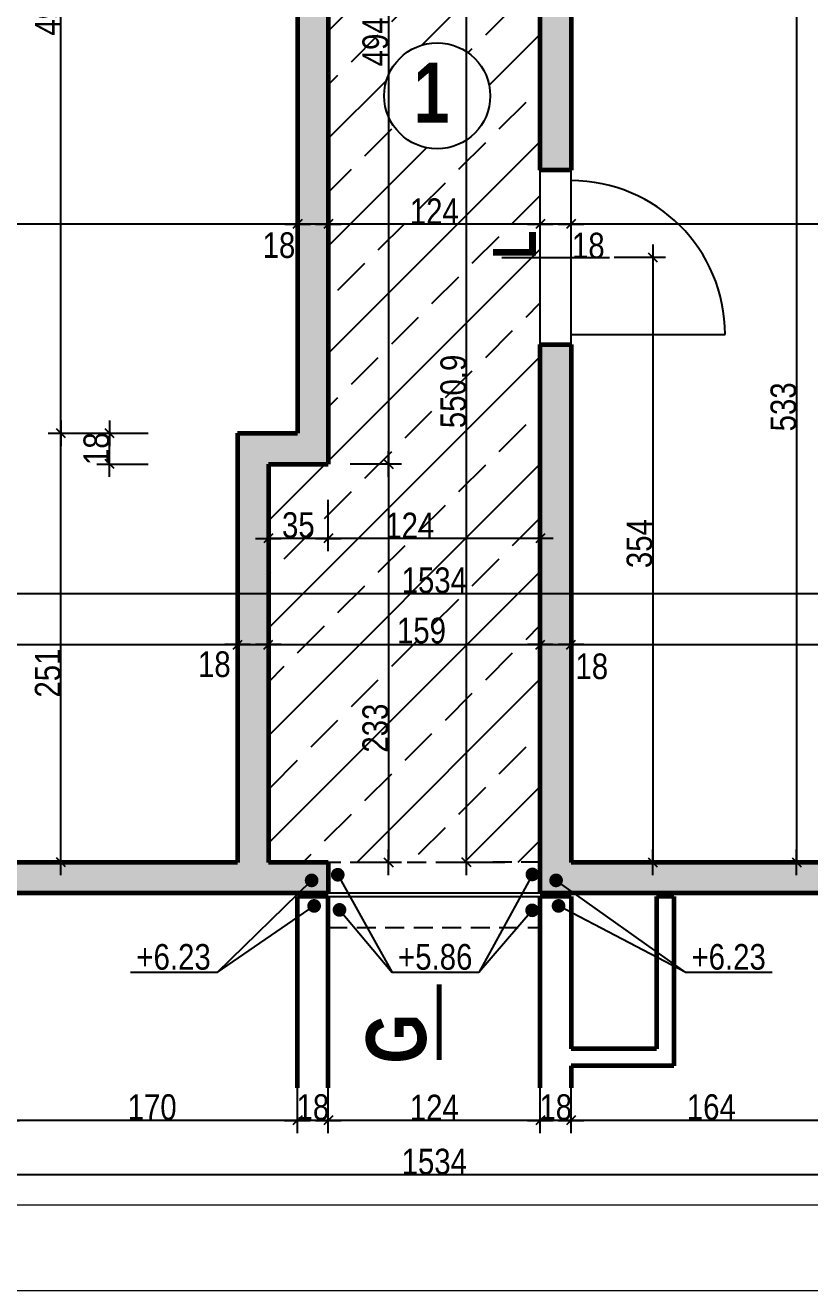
# Model space of a CAD drawing. Header units: centimetres. Extents: x 26018 to 82487, y -36363 to -12761.
# Drawn here: x 75849 to 76307, y -23027 to -22287 of the extents above; entities that cross this region are included whole.
import ezdxf
from ezdxf.enums import TextEntityAlignment as Align

# ---------------------------------------------------------------- set-up
doc = ezdxf.new("R2010")
doc.units = ezdxf.units.CM
doc.header["$LTSCALE"] = 0.5
doc.linetypes.add('CACHE2', pattern=[4.7625, 3.175, -1.5875])
doc.layers.get('DEFPOINTS').update_dxf_attribs({"linetype": 'CONTINUOUS'})
doc.layers.add('01_Cad_1_', color=5, linetype='CONTINUOUS', lineweight=9)
doc.layers.add('01_murs_coup', color=5, linetype='CONTINUOUS', lineweight=60)
for name, color, linetype in [('01_cote_gen', 4, 'CONTINUOUS'), ('01_linteaux', 2, 'CONTINUOUS'), ('01_poch_murs', 253, 'CONTINUOUS'), ('01_texte', 230, 'CONTINUOUS'), ('AA_COTES', 2, 'CONTINUOUS')]:
    doc.layers.add(name, color=color, linetype=linetype)
doc.styles.add('Arial Narrow', font='ARIALN.TTF')
doc.styles.add('impact', font='impact.ttf')
doc.styles.add('STYLE2', font='ARIALN.TTF')
doc.dimstyles.new('JB50', dxfattribs={"dimscale": 0.1, "dimtxt": 150, "dimasz": 15, "dimexe": 0.1, "dimexo": 0.1, "dimgap": 0.09, "dimtad": 1, "dimdec": 1, "dimdsep": 46, "dimtxsty": 'STYLE2', "dimblk1": 'BOND_G', "dimblk2": 'BOND_D', "dimsah": 1, "dimcen": 1.5, "dimdle": 0.01, "dimse1": 1, "dimse2": 1, "dimclrd": 4, "dimclre": 2, "dimclrt": 6, "dimazin": 2, "dimtfac": 2.333333, "dimtdec": 1, "dimtix": 1, "dimtmove": 2, "dimatfit": 3, "dimldrblk": 'BOND_G', "dimfxl": 1, "dimtolj": 1, "dimtzin": 0, "dimarcsym": 0})

# ---------------------------------------------------------------- blocks, each defined once
blk = doc.blocks.new('BOND_G')
at = {"layer": 'AA_COTES', "color": 0}
for p, q in [((0, -5), (0, 15)), ((5, 0), (-5, 0)), ((1.77, 1.77), (-1.77, -1.77))]:
    blk.add_line(p, q, dxfattribs=at)
blk = doc.blocks.new('BOND_D')
at = {"layer": 'AA_COTES', "color": 0}
for p, q in [((0, 5), (0, -15)), ((5, 0), (-5, 0)), ((-1.77, -1.77), (1.77, 1.77))]:
    blk.add_line(p, q, dxfattribs=at)
blk = doc.blocks.new('*D6048')
at = {"layer": '01_cote_gen', "color": 4, "lineweight": -2, "transparency": 16777216}
blk.add_line((75322.24, -22619.1), (76853.23, -22619.1), dxfattribs=at)
at = {"layer": 'DEFPOINTS', "color": 0}
for p in [(76854.73, -22619.1), (76854.73, -22633.43), (75320.74, -22728.43)]:
    blk.add_point(p, dxfattribs=at)
at = {"layer": '01_cote_gen', "color": 4, "lineweight": -2, "transparency": 16777216, "xscale": 1.5, "yscale": 1.5, "zscale": 1.5, "rotation": 180}
blk.add_blockref('BOND_G', (75320.74, -22619.1), dxfattribs=at)
at = {"layer": '01_cote_gen', "color": 4, "lineweight": -2, "transparency": 16777216, "xscale": 1.5, "yscale": 1.5, "zscale": 1.5}
blk.add_blockref('BOND_D', (76854.73, -22619.1), dxfattribs=at)
at = {"layer": '01_cote_gen', "color": 6, "transparency": 16777216, "insert": (76087.74, -22611.43), "char_height": 15, "attachment_point": 5, "style": 'STYLE2'}
blk.add_mtext('\\A1;1534', dxfattribs=at)
blk = doc.blocks.new('*D6050')
at = {"layer": '01_cote_gen', "color": 4, "lineweight": -2, "transparency": 16777216}
blk.add_line((75338.23, -22648.97), (75971.24, -22648.97), dxfattribs=at)
at = {"layer": 'DEFPOINTS', "color": 0}
for p in [(75972.74, -22648.97), (75336.73, -22661.4), (75972.74, -22691.9)]:
    blk.add_point(p, dxfattribs=at)
at = {"layer": '01_cote_gen', "color": 4, "lineweight": -2, "transparency": 16777216, "xscale": 1.5, "yscale": 1.5, "zscale": 1.5, "rotation": 180}
blk.add_blockref('BOND_G', (75336.73, -22648.97), dxfattribs=at)
at = {"layer": '01_cote_gen', "color": 4, "lineweight": -2, "transparency": 16777216, "xscale": 1.5, "yscale": 1.5, "zscale": 1.5}
blk.add_blockref('BOND_D', (75972.74, -22648.97), dxfattribs=at)
at = {"layer": '01_cote_gen', "color": 6, "transparency": 16777216, "insert": (75664.63, -22641.3), "char_height": 15, "attachment_point": 5, "style": 'STYLE2'}
blk.add_mtext('\\A1;636', dxfattribs=at)
blk = doc.blocks.new('*D6051')
at = {"layer": '01_cote_gen', "color": 4, "lineweight": -2, "transparency": 16777216}
blk.add_line((75974.24, -22648.97), (75989.24, -22648.97), dxfattribs=at)
at = {"layer": 'DEFPOINTS', "color": 0}
for p in [(75990.74, -22648.97), (75972.74, -22691.9), (75990.74, -22700.14)]:
    blk.add_point(p, dxfattribs=at)
at = {"layer": '01_cote_gen', "color": 4, "lineweight": -2, "transparency": 16777216, "xscale": 1.5, "yscale": 1.5, "zscale": 1.5, "rotation": 180}
blk.add_blockref('BOND_G', (75972.74, -22648.97), dxfattribs=at)
at = {"layer": '01_cote_gen', "color": 4, "lineweight": -2, "transparency": 16777216, "xscale": 1.5, "yscale": 1.5, "zscale": 1.5}
blk.add_blockref('BOND_D', (75990.74, -22648.97), dxfattribs=at)
at = {"layer": '01_cote_gen', "color": 6, "transparency": 16777216, "insert": (75959.08, -22660.53), "char_height": 15, "attachment_point": 5, "style": 'STYLE2'}
blk.add_mtext('\\A1;18', dxfattribs=at)
blk = doc.blocks.new('*D6052')
at = {"layer": '01_cote_gen', "color": 4, "lineweight": -2, "transparency": 16777216}
blk.add_line((75992.24, -22648.97), (76148.23, -22648.97), dxfattribs=at)
at = {"layer": 'DEFPOINTS', "color": 0}
for p in [(76149.73, -22648.97), (75990.74, -22700.14), (76149.73, -22700.14)]:
    blk.add_point(p, dxfattribs=at)
at = {"layer": '01_cote_gen', "color": 4, "lineweight": -2, "transparency": 16777216, "xscale": 1.5, "yscale": 1.5, "zscale": 1.5, "rotation": 180}
blk.add_blockref('BOND_G', (75990.74, -22648.97), dxfattribs=at)
at = {"layer": '01_cote_gen', "color": 4, "lineweight": -2, "transparency": 16777216, "xscale": 1.5, "yscale": 1.5, "zscale": 1.5}
blk.add_blockref('BOND_D', (76149.73, -22648.97), dxfattribs=at)
at = {"layer": '01_cote_gen', "color": 6, "transparency": 16777216, "insert": (76080.23, -22640.84), "char_height": 15, "attachment_point": 5, "style": 'STYLE2'}
blk.add_mtext('\\A1;159', dxfattribs=at)
blk = doc.blocks.new('*D6053')
at = {"layer": '01_cote_gen', "color": 4, "lineweight": -2, "transparency": 16777216}
blk.add_line((76151.23, -22648.97), (76166.23, -22648.97), dxfattribs=at)
at = {"layer": 'DEFPOINTS', "color": 0}
for p in [(76167.73, -22648.97), (76149.73, -22700.14), (76167.73, -22700.14)]:
    blk.add_point(p, dxfattribs=at)
at = {"layer": '01_cote_gen', "color": 4, "lineweight": -2, "transparency": 16777216, "xscale": 1.5, "yscale": 1.5, "zscale": 1.5, "rotation": 180}
blk.add_blockref('BOND_G', (76149.73, -22648.97), dxfattribs=at)
at = {"layer": '01_cote_gen', "color": 4, "lineweight": -2, "transparency": 16777216, "xscale": 1.5, "yscale": 1.5, "zscale": 1.5}
blk.add_blockref('BOND_D', (76167.73, -22648.97), dxfattribs=at)
at = {"layer": '01_cote_gen', "color": 6, "transparency": 16777216, "insert": (76179.83, -22661.77), "char_height": 15, "attachment_point": 5, "style": 'STYLE2'}
blk.add_mtext('\\A1;18', dxfattribs=at)
blk = doc.blocks.new('*D6054')
at = {"layer": '01_cote_gen', "color": 4, "lineweight": -2, "transparency": 16777216}
blk.add_line((76169.23, -22648.97), (76837.23, -22648.97), dxfattribs=at)
at = {"layer": 'DEFPOINTS', "color": 0}
for p in [(76838.73, -22621.89), (76838.73, -22648.97), (76167.73, -22663.13)]:
    blk.add_point(p, dxfattribs=at)
at = {"layer": '01_cote_gen', "color": 4, "lineweight": -2, "transparency": 16777216, "xscale": 1.5, "yscale": 1.5, "zscale": 1.5, "rotation": 180}
blk.add_blockref('BOND_G', (76167.73, -22648.97), dxfattribs=at)
at = {"layer": '01_cote_gen', "color": 4, "lineweight": -2, "transparency": 16777216, "xscale": 1.5, "yscale": 1.5, "zscale": 1.5}
blk.add_blockref('BOND_D', (76838.73, -22648.97), dxfattribs=at)
at = {"layer": '01_cote_gen', "color": 6, "transparency": 16777216, "insert": (76503.23, -22641.3), "char_height": 15, "attachment_point": 5, "style": 'STYLE2'}
blk.add_mtext('\\A1;671', dxfattribs=at)
blk = doc.blocks.new('*D6057')
at = {"layer": '01_cote_gen', "color": 4, "lineweight": -2, "transparency": 16777216}
blk.add_line((76006.24, -22402.95), (75338.22, -22402.95), dxfattribs=at)
at = {"layer": 'DEFPOINTS', "color": 0}
for p in [(75336.72, -22393.7), (76007.74, -22393.7), (75336.72, -22402.95)]:
    blk.add_point(p, dxfattribs=at)
at = {"layer": '01_cote_gen', "color": 4, "lineweight": -2, "transparency": 16777216, "xscale": 1.5, "yscale": 1.5, "zscale": 1.5, "rotation": 180}
blk.add_blockref('BOND_D', (75336.72, -22402.95), dxfattribs=at)
at = {"layer": '01_cote_gen', "color": 4, "lineweight": -2, "transparency": 16777216, "xscale": 1.5, "yscale": 1.5, "zscale": 1.5}
blk.add_blockref('BOND_G', (76007.74, -22402.95), dxfattribs=at)
at = {"layer": '01_cote_gen', "color": 6, "transparency": 16777216, "insert": (75672.23, -22395.28), "char_height": 15, "attachment_point": 5, "style": 'STYLE2'}
blk.add_mtext('\\A1;671', dxfattribs=at)
blk = doc.blocks.new('*D6059')
at = {"layer": '01_cote_gen', "color": 4, "lineweight": -2, "transparency": 16777216}
blk.add_line((76024.22, -22402.95), (76009.24, -22402.95), dxfattribs=at)
at = {"layer": 'DEFPOINTS', "color": 0}
for p in [(76025.72, -22383.25), (76007.74, -22393.7), (76007.74, -22402.95)]:
    blk.add_point(p, dxfattribs=at)
at = {"layer": '01_cote_gen', "color": 4, "lineweight": -2, "transparency": 16777216, "xscale": 1.5, "yscale": 1.5, "zscale": 1.5, "rotation": 180}
blk.add_blockref('BOND_D', (76007.74, -22402.95), dxfattribs=at)
at = {"layer": '01_cote_gen', "color": 4, "lineweight": -2, "transparency": 16777216, "xscale": 1.5, "yscale": 1.5, "zscale": 1.5}
blk.add_blockref('BOND_G', (76025.72, -22402.95), dxfattribs=at)
at = {"layer": '01_cote_gen', "color": 6, "transparency": 16777216, "insert": (75996.88, -22415.38), "char_height": 15, "attachment_point": 5, "style": 'STYLE2'}
blk.add_mtext('\\A1;18', dxfattribs=at)
blk = doc.blocks.new('*D6060')
at = {"layer": '01_cote_gen', "color": 4, "lineweight": -2, "transparency": 16777216}
blk.add_line((76148.22, -22402.95), (76027.22, -22402.95), dxfattribs=at)
at = {"layer": 'DEFPOINTS', "color": 0}
for p in [(76025.72, -22386.88), (76149.72, -22386.88), (76025.72, -22402.95)]:
    blk.add_point(p, dxfattribs=at)
at = {"layer": '01_cote_gen', "color": 4, "lineweight": -2, "transparency": 16777216, "xscale": 1.5, "yscale": 1.5, "zscale": 1.5, "rotation": 180}
blk.add_blockref('BOND_D', (76025.72, -22402.95), dxfattribs=at)
at = {"layer": '01_cote_gen', "color": 4, "lineweight": -2, "transparency": 16777216, "xscale": 1.5, "yscale": 1.5, "zscale": 1.5}
blk.add_blockref('BOND_G', (76149.72, -22402.95), dxfattribs=at)
at = {"layer": '01_cote_gen', "color": 6, "transparency": 16777216, "insert": (76087.72, -22395.41), "char_height": 15, "attachment_point": 5, "style": 'STYLE2'}
blk.add_mtext('\\A1;124', dxfattribs=at)
blk = doc.blocks.new('*D6061')
at = {"layer": '01_cote_gen', "color": 4, "lineweight": -2, "transparency": 16777216}
blk.add_line((76166.22, -22402.95), (76151.22, -22402.95), dxfattribs=at)
at = {"layer": 'DEFPOINTS', "color": 0}
for p in [(76149.72, -22395.45), (76167.72, -22395.96), (76149.72, -22402.95)]:
    blk.add_point(p, dxfattribs=at)
at = {"layer": '01_cote_gen', "color": 4, "lineweight": -2, "transparency": 16777216, "xscale": 1.5, "yscale": 1.5, "zscale": 1.5, "rotation": 180}
blk.add_blockref('BOND_D', (76149.72, -22402.95), dxfattribs=at)
at = {"layer": '01_cote_gen', "color": 4, "lineweight": -2, "transparency": 16777216, "xscale": 1.5, "yscale": 1.5, "zscale": 1.5}
blk.add_blockref('BOND_G', (76167.72, -22402.95), dxfattribs=at)
at = {"layer": '01_cote_gen', "color": 6, "transparency": 16777216, "insert": (76177.8, -22415.63), "char_height": 15, "attachment_point": 5, "style": 'STYLE2'}
blk.add_mtext('\\A1;18', dxfattribs=at)
blk = doc.blocks.new('*D6062')
at = {"layer": '01_cote_gen', "color": 4, "lineweight": -2, "transparency": 16777216}
blk.add_line((76837.22, -22402.95), (76169.22, -22402.95), dxfattribs=at)
at = {"layer": 'DEFPOINTS', "color": 0}
for p in [(76167.72, -22373.56), (76167.72, -22402.95), (76838.72, -22414.73)]:
    blk.add_point(p, dxfattribs=at)
at = {"layer": '01_cote_gen', "color": 4, "lineweight": -2, "transparency": 16777216, "xscale": 1.5, "yscale": 1.5, "zscale": 1.5, "rotation": 180}
blk.add_blockref('BOND_D', (76167.72, -22402.95), dxfattribs=at)
at = {"layer": '01_cote_gen', "color": 4, "lineweight": -2, "transparency": 16777216, "xscale": 1.5, "yscale": 1.5, "zscale": 1.5}
blk.add_blockref('BOND_G', (76838.72, -22402.95), dxfattribs=at)
at = {"layer": '01_cote_gen', "color": 6, "transparency": 16777216, "insert": (76503.22, -22395.28), "char_height": 15, "attachment_point": 5, "style": 'STYLE2'}
blk.add_mtext('\\A1;671', dxfattribs=at)
blk = doc.blocks.new('*D6068')
at = {"layer": '01_cote_gen', "color": 4, "lineweight": -2, "transparency": 16777216}
blk.add_line((76148.22, -22586.81), (76027.22, -22586.81), dxfattribs=at)
at = {"layer": 'DEFPOINTS', "color": 0}
for p in [(76025.72, -22566.9), (76149.72, -22571.92), (76025.72, -22586.81)]:
    blk.add_point(p, dxfattribs=at)
at = {"layer": '01_cote_gen', "color": 4, "lineweight": -2, "transparency": 16777216, "xscale": 1.5, "yscale": 1.5, "zscale": 1.5, "rotation": 180}
blk.add_blockref('BOND_D', (76025.72, -22586.81), dxfattribs=at)
at = {"layer": '01_cote_gen', "color": 4, "lineweight": -2, "transparency": 16777216, "xscale": 1.5, "yscale": 1.5, "zscale": 1.5}
blk.add_blockref('BOND_G', (76149.72, -22586.81), dxfattribs=at)
at = {"layer": '01_cote_gen', "color": 6, "transparency": 16777216, "insert": (76073.4, -22579.27), "char_height": 15, "attachment_point": 5, "style": 'STYLE2'}
blk.add_mtext('\\A1;124', dxfattribs=at)
blk = doc.blocks.new('*D6069')
at = {"layer": '01_cote_gen', "color": 4, "lineweight": -2, "transparency": 16777216}
blk.add_line((76024.22, -22586.81), (75992.22, -22586.81), dxfattribs=at)
at = {"layer": 'DEFPOINTS', "color": 0}
for p in [(75990.72, -22566.91), (76025.72, -22566.9), (75990.72, -22586.81)]:
    blk.add_point(p, dxfattribs=at)
at = {"layer": '01_cote_gen', "color": 4, "lineweight": -2, "transparency": 16777216, "xscale": 1.5, "yscale": 1.5, "zscale": 1.5, "rotation": 180}
blk.add_blockref('BOND_D', (75990.72, -22586.81), dxfattribs=at)
at = {"layer": '01_cote_gen', "color": 4, "lineweight": -2, "transparency": 16777216, "xscale": 1.5, "yscale": 1.5, "zscale": 1.5}
blk.add_blockref('BOND_G', (76025.72, -22586.81), dxfattribs=at)
at = {"layer": '01_cote_gen', "color": 6, "transparency": 16777216, "insert": (76008.22, -22579.14), "char_height": 15, "attachment_point": 5, "style": 'STYLE2'}
blk.add_mtext('\\A1;35', dxfattribs=at)
blk = doc.blocks.new('*D6044')
at = {"layer": '01_cote_gen', "color": 4, "lineweight": -2, "transparency": 16777216}
blk.add_line((76215.45, -22423.93), (76215.45, -22774.89), dxfattribs=at)
at = {"layer": 'DEFPOINTS', "color": 0}
for p in [(76190.19, -22422.43), (76204.93, -22776.39), (76215.45, -22776.39)]:
    blk.add_point(p, dxfattribs=at)
at = {"layer": '01_cote_gen', "color": 4, "lineweight": -2, "transparency": 16777216, "xscale": 1.5, "yscale": 1.5, "zscale": 1.5}
for name, p, rotation in [('BOND_G', (76215.45, -22422.43), 90), ('BOND_D', (76215.45, -22776.39), 270)]:
    blk.add_blockref(name, p, dxfattribs=dict(at, rotation=rotation))
at = {"layer": '01_cote_gen', "color": 6, "transparency": 16777216, "insert": (76207.78, -22589.89), "char_height": 15, "attachment_point": 5, "rotation": 90, "style": 'STYLE2'}
blk.add_mtext('\\A1;354', dxfattribs=at)
blk = doc.blocks.new('*D6046')
at = {"layer": '01_cote_gen', "color": 4, "lineweight": -2, "transparency": 16777216}
blk.add_line((76106.57, -22774.82), (76106.57, -22226.89), dxfattribs=at)
at = {"layer": 'DEFPOINTS', "color": 0}
for p in [(76106.57, -22225.39), (76129.07, -22225.39), (76134.97, -22776.32)]:
    blk.add_point(p, dxfattribs=at)
at = {"layer": '01_cote_gen', "color": 4, "lineweight": -2, "transparency": 16777216, "xscale": 1.5, "yscale": 1.5, "zscale": 1.5}
for name, p, rotation in [('BOND_D', (76106.57, -22225.39), 90), ('BOND_G', (76106.57, -22776.32), 270)]:
    blk.add_blockref(name, p, dxfattribs=dict(at, rotation=rotation))
at = {"layer": '01_cote_gen', "color": 6, "transparency": 16777216, "insert": (76098.9, -22500.86), "char_height": 15, "attachment_point": 5, "rotation": 90, "style": 'STYLE2'}
blk.add_mtext('\\A1;550.9', dxfattribs=at)
blk = doc.blocks.new('*D6047')
at = {"layer": '01_cote_gen', "color": 4, "lineweight": -2, "transparency": 16777216}
blk.add_line((76060.95, -22544.86), (76060.95, -22774.85), dxfattribs=at)
at = {"layer": 'DEFPOINTS', "color": 0}
for p in [(76025.72, -22543.36), (76015.72, -22776.35), (76060.95, -22776.35)]:
    blk.add_point(p, dxfattribs=at)
at = {"layer": '01_cote_gen', "color": 4, "lineweight": -2, "transparency": 16777216, "xscale": 1.5, "yscale": 1.5, "zscale": 1.5}
for name, p, rotation in [('BOND_G', (76060.95, -22543.36), 90), ('BOND_D', (76060.95, -22776.35), 270)]:
    blk.add_blockref(name, p, dxfattribs=dict(at, rotation=rotation))
at = {"layer": '01_cote_gen', "color": 6, "transparency": 16777216, "insert": (76053.28, -22697.84), "char_height": 15, "attachment_point": 5, "rotation": 90, "style": 'STYLE2'}
blk.add_mtext('\\A1;233', dxfattribs=at)
blk = doc.blocks.new('*D6095')
at = {"layer": '01_cote_gen', "color": 4, "lineweight": -2, "transparency": 16777216}
blk.add_line((76060.95, -22050.84), (76060.95, -22541.86), dxfattribs=at)
at = {"layer": 'DEFPOINTS', "color": 0}
for p in [(76054.17, -22049.34), (76038.45, -22543.36), (76060.95, -22543.36)]:
    blk.add_point(p, dxfattribs=at)
at = {"layer": '01_cote_gen', "color": 4, "lineweight": -2, "transparency": 16777216, "xscale": 1.5, "yscale": 1.5, "zscale": 1.5}
for name, p, rotation in [('BOND_G', (76060.95, -22049.34), 90), ('BOND_D', (76060.95, -22543.36), 270)]:
    blk.add_blockref(name, p, dxfattribs=dict(at, rotation=rotation))
at = {"layer": '01_cote_gen', "color": 6, "transparency": 16777216, "insert": (76053.28, -22296.35), "char_height": 15, "attachment_point": 5, "rotation": 90, "style": 'STYLE2'}
blk.add_mtext('\\A1;494', dxfattribs=at)
blk = doc.blocks.new('*D6100')
at = {"layer": '01_cote_gen', "color": 4, "lineweight": -2, "transparency": 16777216}
blk.add_line((76299.62, -22244.89), (76299.62, -22774.89), dxfattribs=at)
at = {"layer": 'DEFPOINTS', "color": 0}
for p in [(76277.12, -22243.39), (76277.11, -22776.39), (76299.62, -22776.39)]:
    blk.add_point(p, dxfattribs=at)
at = {"layer": '01_cote_gen', "color": 4, "lineweight": -2, "transparency": 16777216, "xscale": 1.5, "yscale": 1.5, "zscale": 1.5}
for name, p, rotation in [('BOND_G', (76299.62, -22243.39), 90), ('BOND_D', (76299.62, -22776.39), 270)]:
    blk.add_blockref(name, p, dxfattribs=dict(at, rotation=rotation))
at = {"layer": '01_cote_gen', "color": 6, "transparency": 16777216, "insert": (76291.95, -22509.89), "char_height": 15, "attachment_point": 5, "rotation": 90, "style": 'STYLE2'}
blk.add_mtext('\\A1;533', dxfattribs=at)
blk = doc.blocks.new('*D6103')
at = {"layer": '01_cote_gen', "color": 4, "lineweight": -2, "transparency": 16777216}
blk.add_line((75869.4, -22774.91), (75869.4, -22526.86), dxfattribs=at)
at = {"layer": 'DEFPOINTS', "color": 0}
for p in [(75869.4, -22525.36), (75972.72, -22525.36), (75923.5, -22776.41)]:
    blk.add_point(p, dxfattribs=at)
at = {"layer": '01_cote_gen', "color": 4, "lineweight": -2, "transparency": 16777216, "xscale": 1.5, "yscale": 1.5, "zscale": 1.5}
for name, p, rotation in [('BOND_D', (75869.4, -22525.36), 90), ('BOND_G', (75869.4, -22776.41), 270)]:
    blk.add_blockref(name, p, dxfattribs=dict(at, rotation=rotation))
at = {"layer": '01_cote_gen', "color": 6, "transparency": 16777216, "insert": (75861.73, -22665.62), "char_height": 15, "attachment_point": 5, "rotation": 90, "style": 'STYLE2'}
blk.add_mtext('\\A1;251', dxfattribs=at)
blk = doc.blocks.new('*D6104')
at = {"layer": '01_cote_gen', "color": 4, "lineweight": -2, "transparency": 16777216}
blk.add_line((75869.4, -22523.86), (75869.4, -22032.89), dxfattribs=at)
at = {"layer": 'DEFPOINTS', "color": 0}
for p in [(75869.4, -22031.39), (76007.76, -22031.39), (75891.9, -22525.36)]:
    blk.add_point(p, dxfattribs=at)
at = {"layer": '01_cote_gen', "color": 4, "lineweight": -2, "transparency": 16777216, "xscale": 1.5, "yscale": 1.5, "zscale": 1.5}
for name, p, rotation in [('BOND_D', (75869.4, -22031.39), 90), ('BOND_G', (75869.4, -22525.36), 270)]:
    blk.add_blockref(name, p, dxfattribs=dict(at, rotation=rotation))
at = {"layer": '01_cote_gen', "color": 6, "transparency": 16777216, "insert": (75861.73, -22278.37), "char_height": 15, "attachment_point": 5, "rotation": 90, "style": 'STYLE2'}
blk.add_mtext('\\A1;494', dxfattribs=at)
blk = doc.blocks.new('*D6105')
at = {"layer": '01_cote_gen', "color": 4, "lineweight": -2, "transparency": 16777216}
blk.add_line((75839.32, -22774.91), (75839.32, -22032.89), dxfattribs=at)
at = {"layer": 'DEFPOINTS', "color": 0}
for p in [(75839.32, -22031.39), (75891.9, -22031.39), (75949.03, -22776.41)]:
    blk.add_point(p, dxfattribs=at)
at = {"layer": '01_cote_gen', "color": 4, "lineweight": -2, "transparency": 16777216, "xscale": 1.5, "yscale": 1.5, "zscale": 1.5}
for name, p, rotation in [('BOND_D', (75839.32, -22031.39), 90), ('BOND_G', (75839.32, -22776.41), 270)]:
    blk.add_blockref(name, p, dxfattribs=dict(at, rotation=rotation))
at = {"layer": '01_cote_gen', "color": 6, "transparency": 16777216, "insert": (75828.81, -22438.39), "char_height": 15, "attachment_point": 5, "rotation": 90, "style": 'STYLE2'}
blk.add_mtext('\\A1;745', dxfattribs=at)
blk = doc.blocks.new('*D6108')
at = {"layer": '01_cote_gen', "color": 4, "lineweight": -2, "transparency": 16777216}
blk.add_line((75897.83, -22541.86), (75897.83, -22526.86), dxfattribs=at)
at = {"layer": 'DEFPOINTS', "color": 0}
for p in [(75897.83, -22525.36), (75990.22, -22525.36), (75990.72, -22543.36)]:
    blk.add_point(p, dxfattribs=at)
at = {"layer": '01_cote_gen', "color": 4, "lineweight": -2, "transparency": 16777216, "xscale": 1.5, "yscale": 1.5, "zscale": 1.5}
for name, p, rotation in [('BOND_D', (75897.83, -22525.36), 90), ('BOND_G', (75897.83, -22543.36), 270)]:
    blk.add_blockref(name, p, dxfattribs=dict(at, rotation=rotation))
at = {"layer": '01_cote_gen', "color": 6, "transparency": 16777216, "insert": (75890.17, -22534.36), "char_height": 15, "attachment_point": 5, "rotation": 90, "style": 'STYLE2'}
blk.add_mtext('\\A1;18', dxfattribs=at)
blk = doc.blocks.new('*D6199')
at = {"layer": '01_cote_gen', "color": 4, "lineweight": -2, "transparency": 16777216}
blk.add_line((76853.23, -22959.15), (75322.22, -22959.15), dxfattribs=at)
at = {"layer": 'DEFPOINTS', "color": 0}
for p in [(75320.72, -22794.32), (76854.73, -22794.39), (75320.72, -22959.15)]:
    blk.add_point(p, dxfattribs=at)
at = {"layer": '01_cote_gen', "color": 4, "lineweight": -2, "transparency": 16777216, "xscale": 1.5, "yscale": 1.5, "zscale": 1.5, "rotation": 180}
blk.add_blockref('BOND_D', (75320.72, -22959.15), dxfattribs=at)
at = {"layer": '01_cote_gen', "color": 4, "lineweight": -2, "transparency": 16777216, "xscale": 1.5, "yscale": 1.5, "zscale": 1.5}
blk.add_blockref('BOND_G', (76854.73, -22959.15), dxfattribs=at)
at = {"layer": '01_cote_gen', "color": 6, "transparency": 16777216, "insert": (76087.73, -22951.48), "char_height": 15, "attachment_point": 5, "style": 'STYLE2'}
blk.add_mtext('\\A1;1534', dxfattribs=at)
blk = doc.blocks.new('*D6202')
at = {"layer": '01_cote_gen', "color": 4, "lineweight": -2, "transparency": 16777216}
blk.add_line((76330.23, -22927.3), (76169.23, -22927.3), dxfattribs=at)
at = {"layer": 'DEFPOINTS', "color": 0}
for p in [(76331.73, -22794.39), (76167.73, -22819.81), (76167.73, -22927.3)]:
    blk.add_point(p, dxfattribs=at)
at = {"layer": '01_cote_gen', "color": 4, "lineweight": -2, "transparency": 16777216, "xscale": 1.5, "yscale": 1.5, "zscale": 1.5, "rotation": 180}
blk.add_blockref('BOND_D', (76167.73, -22927.3), dxfattribs=at)
at = {"layer": '01_cote_gen', "color": 4, "lineweight": -2, "transparency": 16777216, "xscale": 1.5, "yscale": 1.5, "zscale": 1.5}
blk.add_blockref('BOND_G', (76331.73, -22927.3), dxfattribs=at)
at = {"layer": '01_cote_gen', "color": 6, "transparency": 16777216, "insert": (76249.73, -22919.63), "char_height": 15, "attachment_point": 5, "style": 'STYLE2'}
blk.add_mtext('\\A1;164', dxfattribs=at)
blk = doc.blocks.new('*D6203')
at = {"layer": '01_cote_gen', "color": 4, "lineweight": -2, "transparency": 16777216}
blk.add_line((76166.23, -22927.3), (76151.22, -22927.3), dxfattribs=at)
at = {"layer": 'DEFPOINTS', "color": 0}
for p in [(76149.72, -22840.9), (76167.73, -22840.9), (76149.72, -22927.3)]:
    blk.add_point(p, dxfattribs=at)
at = {"layer": '01_cote_gen', "color": 4, "lineweight": -2, "transparency": 16777216, "xscale": 1.5, "yscale": 1.5, "zscale": 1.5, "rotation": 180}
blk.add_blockref('BOND_D', (76149.72, -22927.3), dxfattribs=at)
at = {"layer": '01_cote_gen', "color": 4, "lineweight": -2, "transparency": 16777216, "xscale": 1.5, "yscale": 1.5, "zscale": 1.5}
blk.add_blockref('BOND_G', (76167.73, -22927.3), dxfattribs=at)
at = {"layer": '01_cote_gen', "color": 6, "transparency": 16777216, "insert": (76158.72, -22919.63), "char_height": 15, "attachment_point": 5, "style": 'STYLE2'}
blk.add_mtext('\\A1;18', dxfattribs=at)
blk = doc.blocks.new('*D6204')
at = {"layer": '01_cote_gen', "color": 4, "lineweight": -2, "transparency": 16777216}
blk.add_line((76148.22, -22927.3), (76027.22, -22927.3), dxfattribs=at)
at = {"layer": 'DEFPOINTS', "color": 0}
for p in [(76025.72, -22867.59), (76149.72, -22867.59), (76025.72, -22927.3)]:
    blk.add_point(p, dxfattribs=at)
at = {"layer": '01_cote_gen', "color": 4, "lineweight": -2, "transparency": 16777216, "xscale": 1.5, "yscale": 1.5, "zscale": 1.5, "rotation": 180}
blk.add_blockref('BOND_D', (76025.72, -22927.3), dxfattribs=at)
at = {"layer": '01_cote_gen', "color": 4, "lineweight": -2, "transparency": 16777216, "xscale": 1.5, "yscale": 1.5, "zscale": 1.5}
blk.add_blockref('BOND_G', (76149.72, -22927.3), dxfattribs=at)
at = {"layer": '01_cote_gen', "color": 6, "transparency": 16777216, "insert": (76087.72, -22919.76), "char_height": 15, "attachment_point": 5, "style": 'STYLE2'}
blk.add_mtext('\\A1;124', dxfattribs=at)
blk = doc.blocks.new('*D6205')
at = {"layer": '01_cote_gen', "color": 4, "lineweight": -2, "transparency": 16777216}
blk.add_line((76024.22, -22927.3), (76009.22, -22927.3), dxfattribs=at)
at = {"layer": 'DEFPOINTS', "color": 0}
for p in [(76007.72, -22852.29), (76025.72, -22852.29), (76007.72, -22927.3)]:
    blk.add_point(p, dxfattribs=at)
at = {"layer": '01_cote_gen', "color": 4, "lineweight": -2, "transparency": 16777216, "xscale": 1.5, "yscale": 1.5, "zscale": 1.5, "rotation": 180}
blk.add_blockref('BOND_D', (76007.72, -22927.3), dxfattribs=at)
at = {"layer": '01_cote_gen', "color": 4, "lineweight": -2, "transparency": 16777216, "xscale": 1.5, "yscale": 1.5, "zscale": 1.5}
blk.add_blockref('BOND_G', (76025.72, -22927.3), dxfattribs=at)
at = {"layer": '01_cote_gen', "color": 6, "transparency": 16777216, "insert": (76016.72, -22919.63), "char_height": 15, "attachment_point": 5, "style": 'STYLE2'}
blk.add_mtext('\\A1;18', dxfattribs=at)
blk = doc.blocks.new('*D6206')
at = {"layer": '01_cote_gen', "color": 4, "lineweight": -2, "transparency": 16777216}
blk.add_line((76006.22, -22927.3), (75839.22, -22927.3), dxfattribs=at)
at = {"layer": 'DEFPOINTS', "color": 0}
for p in [(75837.72, -22794.42), (76007.72, -22852.29), (75837.72, -22927.3)]:
    blk.add_point(p, dxfattribs=at)
at = {"layer": '01_cote_gen', "color": 4, "lineweight": -2, "transparency": 16777216, "xscale": 1.5, "yscale": 1.5, "zscale": 1.5, "rotation": 180}
blk.add_blockref('BOND_D', (75837.72, -22927.3), dxfattribs=at)
at = {"layer": '01_cote_gen', "color": 4, "lineweight": -2, "transparency": 16777216, "xscale": 1.5, "yscale": 1.5, "zscale": 1.5}
blk.add_blockref('BOND_G', (76007.72, -22927.3), dxfattribs=at)
at = {"layer": '01_cote_gen', "color": 6, "transparency": 16777216, "insert": (75922.72, -22919.63), "char_height": 15, "attachment_point": 5, "style": 'STYLE2'}
blk.add_mtext('\\A1;170', dxfattribs=at)

msp = doc.modelspace()

# ---------------------------------------------------------------- hatches: boundary and pattern name
at = {"layer": '01_poch_murs'}
h = msp.add_hatch(color=256, dxfattribs=at)
h.dxf.hatch_style = 1
h.paths.add_polyline_path([(75336.718, -21346.388), (75320.718, -21346.388), (75320.718, -21526.322), (75336.718, -21526.322)])
h.paths.add_polyline_path([(75336.718, -21623.322), (75320.718, -21623.322), (75320.718, -21670.324), (75336.718, -21670.324)])
h.paths.add_polyline_path([(75336.718, -21862.324), (75320.718, -21862.324), (75320.718, -22057.319), (75336.718, -22057.319)])
h.paths.add_polyline_path([(75336.737, -22249.323), (75320.799, -22249.311), (75320.799, -22249.317), (75320.708, -22565.317), (75320.752, -22565.317), (75336.708, -22565.318)])
h.paths.add_polyline_path([(75740.718, -22776.379), (75336.718, -22776.32), (75336.733, -22662.319), (75320.733, -22662.319), (75320.718, -22794.317), (75740.718, -22794.379)])
h.paths.add_polyline_path([(76025.721, -22776.421), (75990.722, -22776.415), (75990.722, -22543.357), (76025.721, -22543.357), (76025.721, -22174.341), (76007.746, -22174.34), (76007.721, -22525.357), (75972.722, -22525.357), (75972.722, -22776.412), (75837.718, -22776.393), (75837.718, -22794.421), (76025.721, -22794.421)])
h.paths.add_polyline_path([(76025.721, -22049.341), (76007.755, -22049.341), (76007.753, -22072.34), (76025.721, -22072.341)])
h.paths.add_polyline_path([(76202.72, -22049.341), (76184.72, -22049.341), (76184.72, -22225.397), (76149.717, -22225.391), (76149.717, -22371.33), (76167.717, -22371.329), (76167.717, -22243.392), (76202.72, -22243.391)])
h.paths.add_polyline_path([(76167.717, -22473.326), (76149.717, -22473.327), (76149.717, -22794.395), (76331.733, -22794.394), (76331.731, -22776.388), (76167.717, -22776.388)])
h.paths.add_polyline_path([(76854.716, -22628.331), (76838.716, -22628.333), (76838.716, -22776.39), (76428.731, -22776.388), (76428.733, -22794.393), (76854.733, -22794.39)])
h.paths.add_polyline_path([(76854.716, -22292.537), (76838.716, -22292.537), (76838.716, -22531.348), (76854.716, -22531.348)])
h.paths.add_polyline_path([(76854.716, -21957.337), (76838.716, -21957.337), (76838.716, -22100.337), (76854.716, -22100.337)])
h.paths.add_polyline_path([(76854.716, -21669.332), (76838.716, -21669.332), (76838.716, -21765.331), (76854.716, -21765.331)])
h.paths.add_polyline_path([(76854.716, -21346.389), (76838.716, -21346.389), (76838.716, -21572.331), (76854.716, -21572.331)])
h = msp.add_hatch(dxfattribs=at)
h.set_pattern_fill('ANSI33', color=256, scale=7)
edge = h.paths.add_edge_path()
edge.add_arc((76089.432, -22327.955), 30.98, 0, 360)
h.paths.add_polyline_path([(76149.717, -22225.391), (76184.72, -22225.397), (76184.72, -22049.341), (76025.721, -22049.341), (76025.721, -22072.341), (76025.721, -22174.341), (76025.721, -22543.357), (75990.722, -22543.357), (75990.722, -22776.415), (76025.721, -22776.421), (76025.721, -22776.406), (76149.717, -22776.314), (76149.717, -22473.327), (76149.717, -22371.33)])

# ---------------------------------------------------------------- linework, layer by layer
at = {"layer": '01_Cad_1_', "color": 2}
msp.add_line((79187.159, -22976.925), (74347.159, -22976.925), dxfattribs=at)
at = {"layer": '01_Cad_1_'}
msp.add_line((79187.159, -23026.925), (74297.159, -23026.925), dxfattribs=at)
at = {"layer": '01_cote_gen'}
msp.add_line((76167.733, -22766.947), (76167.733, -22304.102), dxfattribs=at)
at = {"layer": '01_linteaux'}
for p, q in [((76149.717, -22473.327), (76149.717, -22371.33)), ((76167.717, -22473.326), (76167.717, -22371.329)), ((76127.294, -22422.428), (76190.195, -22422.428)), ((76167.7, -22467.527), (76257.787, -22467.526)), ((76025.717, -22796.396), (76149.717, -22796.396)), ((76135.747, -22794.392), (76025.721, -22794.387)), ((76149.717, -22794.395), (76025.721, -22794.401))]:
    msp.add_line(p, q, dxfattribs=at)
at = {"layer": '01_linteaux', "linetype": 'CACHE2', "ltscale": 7}
for p, q in [((76149.717, -22776.314), (76025.721, -22776.406)), ((76025.717, -22814.396), (76149.717, -22814.396))]:
    msp.add_line(p, q, dxfattribs=at)
at = {"layer": '01_linteaux'}
msp.add_arc((76167.713, -22467.604), 90.074, 0.049423, 90.0089, dxfattribs=at)
at = {"layer": '01_murs_coup'}
for p, q in [((76007.746, -22174.34), (76007.721, -22525.357)), ((76025.721, -22174.341), (76025.721, -22543.357)), ((76149.717, -22371.33), (76149.717, -22225.391)), ((76167.717, -22243.392), (76167.717, -22371.329)), ((76167.717, -22371.329), (76149.717, -22371.33)), ((76149.717, -22473.327), (76167.717, -22473.326)), ((76149.717, -22794.395), (76149.717, -22473.327)), ((76167.717, -22473.326), (76167.717, -22776.388)), ((75972.722, -22525.357), (75972.722, -22776.412)), ((75972.722, -22525.357), (76007.721, -22525.357)), ((75990.722, -22543.357), (75990.722, -22776.415)), ((75990.722, -22543.357), (76025.721, -22543.357)), ((75972.722, -22776.412), (75837.718, -22776.393)), ((76025.721, -22776.421), (75990.722, -22776.415)), ((76025.721, -22776.406), (76025.721, -22794.421)), ((76331.731, -22776.388), (76167.717, -22776.388)), ((76025.721, -22794.421), (75837.718, -22794.421)), ((76007.717, -22908.192), (76007.717, -22796.396)), ((76025.717, -22796.396), (76007.717, -22796.396)), ((76025.721, -22794.421), (76025.717, -22794.421)), ((76025.717, -22908.192), (76025.717, -22796.396)), ((76331.733, -22794.394), (76149.717, -22794.395)), ((76149.717, -22908.192), (76149.717, -22796.395)), ((76167.731, -22796.395), (76149.717, -22796.395)), ((76167.731, -22796.395), (76167.733, -22885.395)), ((76168.668, -22794.421), (76168.663, -22794.421)), ((76217.732, -22796.395), (76217.734, -22885.395)), ((76227.732, -22796.395), (76217.732, -22796.395)), ((76227.732, -22796.395), (76227.734, -22895.395)), ((76217.734, -22885.395), (76167.733, -22885.395)), ((76227.734, -22895.395), (76167.733, -22895.395)), ((76167.733, -22895.395), (76167.733, -22908.192))]:
    msp.add_line(p, q, dxfattribs=at)
at = {"layer": '01_texte'}
for p, q in [((76031.26, -22783.597), (76063.142, -22840.877)), ((76145.067, -22783.407), (76113.696, -22840.877)), ((75960.671, -22840.877), (76015.989, -22786.905)), ((76234.737, -22840.877), (76158.936, -22786.905)), ((75960.671, -22840.877), (76017.442, -22801.833)), ((76032.286, -22804.157), (76063.142, -22840.877)), ((76144.932, -22804.42), (76113.696, -22840.877)), ((76234.737, -22840.877), (76160.388, -22801.833)), ((75960.671, -22840.877), (75910.116, -22840.877)), ((76113.696, -22840.877), (76063.142, -22840.877)), ((76285.292, -22840.877), (76234.737, -22840.877))]:
    msp.add_line(p, q, dxfattribs=at)
at = {"layer": '01_texte', "const_width": 4}
for points in [[(76013.989, -22786.905, 1), (76017.989, -22786.905, 1)], [(76029.26, -22783.597, 1), (76033.26, -22783.597, 1)], [(76143.067, -22783.407, 1), (76147.067, -22783.407, 1)], [(76156.936, -22786.905, 1), (76160.936, -22786.905, 1)], [(76015.442, -22801.833, 1), (76019.442, -22801.833, 1)], [(76158.388, -22801.833, 1), (76162.388, -22801.833, 1)], [(76030.286, -22804.157, 1), (76034.286, -22804.157, 1)], [(76142.932, -22804.42, 1), (76146.932, -22804.42, 1)]]:
    msp.add_lwpolyline(points, format="xyb", close=True, dxfattribs=at)
at = {"layer": '01_texte', "const_width": 3}
msp.add_lwpolyline([(76090.573, -22847.668), (76090.573, -22891.92)], dxfattribs=at)
at = {"layer": '01_texte'}
msp.add_circle((76089.432, -22327.955), 30.98, dxfattribs=at)

# ---------------------------------------------------------------- texts
at = {"layer": '01_texte', "style": 'impact'}
msp.add_text('1', height=35, dxfattribs=at).set_placement((76086.093, -22326.073), align=Align.MIDDLE_CENTER)
for s, height, p in [('L ', 25, (76154.625, -22411.239)), ('G', 35, (76093.426, -22879.499))]:
    msp.add_text(s, height=height, rotation=90, dxfattribs=at).set_placement(p, align=Align.BOTTOM_CENTER)
at = {"layer": '01_texte', "style": 'Arial Narrow'}
for s, p in [('+6.23', (75913.507, -22839.131)), ('+5.86', (76066.532, -22839.131)), ('+6.23', (76238.127, -22839.131))]:
    msp.add_text(s, height=15, dxfattribs=at).set_placement(p)

# ---------------------------------------------------------------- dimensions: what is measured, and where the dimension line sits
at = {"layer": '01_cote_gen'}
for base, p1, p2, picture, middle in [((75839.322, -22031.388), (75949.03, -22776.409), (75891.899, -22031.388), '*D6105', (75828.809, -22438.394)), ((76215.45, -22776.388), (76190.195, -22422.428), (76204.933, -22776.388), '*D6044', (76207.783, -22589.892)), ((75869.399, -22525.357), (75923.497, -22776.405), (75972.722, -22525.357), '*D6103', (75861.732, -22665.621)), ((76060.951, -22776.355), (76025.721, -22543.357), (76015.72, -22776.355), '*D6047', (76053.284, -22697.84))]:
    dim = msp.add_linear_dim(base=base, p1=p1, p2=p2, angle=90, dimstyle='JB50', dxfattribs=at)
    dim.commit()
    dim.dimension.update_dxf_attribs({"geometry": picture, "text_midpoint": middle, "dimtype": 160})
for base, p1, p2, picture, middle in [((75869.399, -22031.388), (75891.899, -22525.357), (76007.756, -22031.388), '*D6104', (75861.732, -22278.373)), ((76060.951, -22543.357), (76054.173, -22049.341), (76038.451, -22543.357), '*D6095', (76053.284, -22296.349)), ((76106.571, -22225.391), (76134.97, -22776.32), (76129.071, -22225.391), '*D6046', (76098.903, -22500.855)), ((76299.616, -22776.388), (76277.116, -22243.391), (76277.114, -22776.388), '*D6100', (76291.948, -22509.889)), ((75897.834, -22525.357), (75990.722, -22543.357), (75990.221, -22525.357), '*D6108', (75890.166, -22534.357))]:
    dim = msp.add_linear_dim(base=base, p1=p1, p2=p2, angle=90, dimstyle='JB50', dxfattribs=at)
    dim.commit()
    dim.dimension.update_dxf_attribs({"geometry": picture, "text_midpoint": middle})
for base, p1, p2, picture, middle in [((76167.717, -22402.95), (76838.716, -22414.731), (76167.717, -22373.565), '*D6062', (76503.216, -22395.282)), ((75336.718, -22402.95), (76007.738, -22393.699), (75336.718, -22393.699), '*D6057', (75672.228, -22395.282)), ((76025.721, -22402.95), (76149.717, -22386.883), (76025.721, -22386.883), '*D6060', (76087.719, -22395.41)), ((75990.722, -22586.812), (76025.721, -22566.903), (75990.722, -22566.906), '*D6069', (76008.221, -22579.144)), ((76854.733, -22619.1), (75320.739, -22728.427), (76854.733, -22633.427), '*D6048', (76087.736, -22611.433)), ((76838.733, -22648.967), (76167.732, -22663.129), (76838.733, -22621.888), '*D6054', (76503.232, -22641.299)), ((75320.718, -22959.15), (76854.733, -22794.39), (75320.718, -22794.317), '*D6199', (76087.725, -22951.483)), ((75837.718, -22927.302), (76007.717, -22852.294), (75837.718, -22794.421), '*D6206', (75922.717, -22919.634)), ((76167.732, -22927.302), (76331.733, -22794.394), (76167.732, -22819.813), '*D6202', (76249.732, -22919.634)), ((76149.717, -22927.302), (76167.732, -22840.895), (76149.717, -22840.895), '*D6203', (76158.724, -22919.634)), ((76007.717, -22927.302), (76025.717, -22852.294), (76007.717, -22852.294), '*D6205', (76016.717, -22919.634)), ((76025.717, -22927.302), (76149.717, -22867.585), (76025.717, -22867.585), '*D6204', (76087.717, -22919.762))]:
    dim = msp.add_linear_dim(base=base, p1=p1, p2=p2, dimstyle='JB50', dxfattribs=at)
    dim.commit()
    dim.dimension.update_dxf_attribs({"geometry": picture, "text_midpoint": middle})
for base, p1, p2, picture, middle in [((76007.738, -22402.95), (76025.721, -22383.251), (76007.738, -22393.699), '*D6059', (75996.878, -22415.376)), ((76149.717, -22402.95), (76167.717, -22395.964), (76149.717, -22395.45), '*D6061', (76177.805, -22415.631)), ((76025.721, -22586.812), (76149.717, -22571.915), (76025.721, -22566.903), '*D6068', (76073.404, -22579.272)), ((75972.737, -22648.967), (75336.733, -22661.397), (75972.737, -22691.9), '*D6050', (75664.633, -22641.299)), ((76149.732, -22648.967), (75990.737, -22700.144), (76149.732, -22700.144), '*D6052', (76080.227, -22640.838)), ((75990.737, -22648.967), (75972.737, -22691.9), (75990.737, -22700.144), '*D6051', (75959.083, -22660.528)), ((76167.732, -22648.967), (76149.732, -22700.144), (76167.732, -22700.144), '*D6053', (76179.834, -22661.769))]:
    dim = msp.add_linear_dim(base=base, p1=p1, p2=p2, dimstyle='JB50', dxfattribs=at)
    dim.commit()
    dim.dimension.update_dxf_attribs({"geometry": picture, "text_midpoint": middle, "dimtype": 160})

doc.saveas('drawing.dxf')
